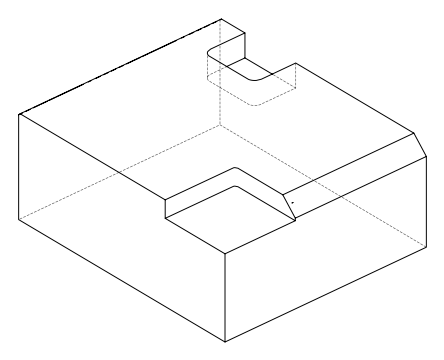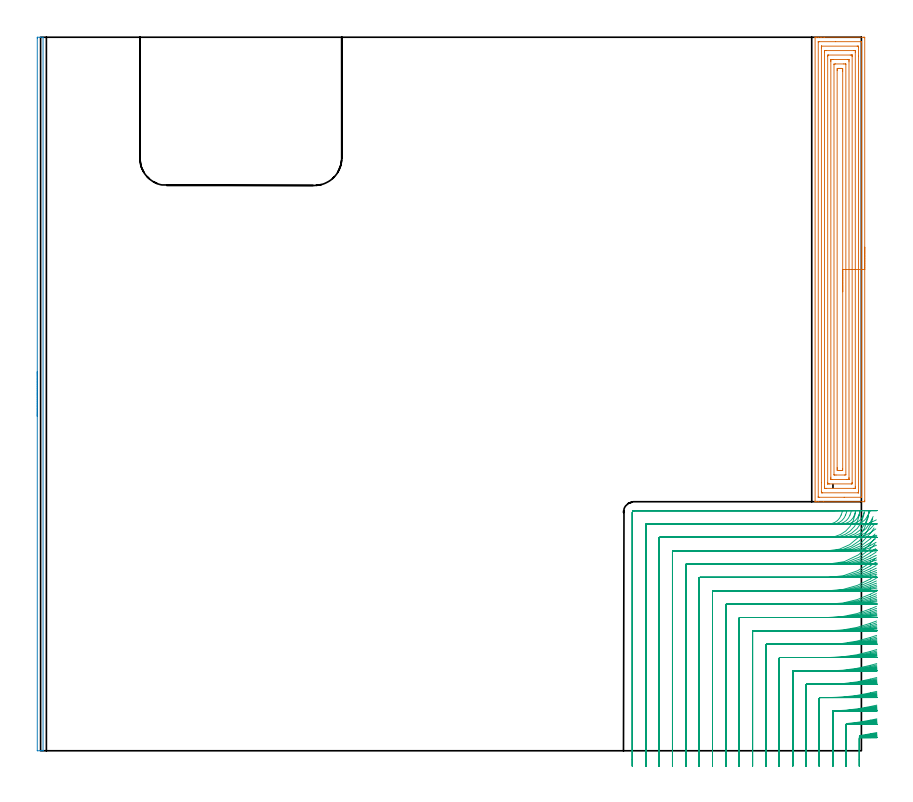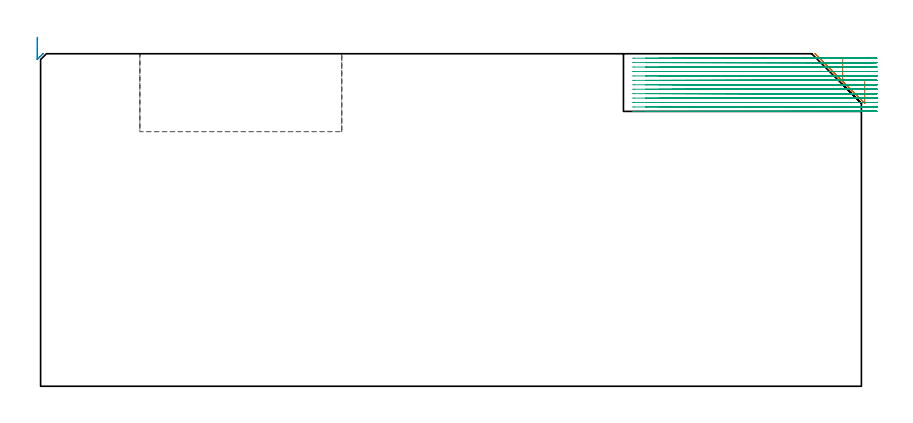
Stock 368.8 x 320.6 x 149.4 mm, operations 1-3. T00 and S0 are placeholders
(PLAN: 4 operations, 2 tool changes, 88.5 min)
(1 AREA_MILL | FG_CHAMFER_SURFACE | UGT0205_001 | 13.76 min | 53908 mm3)
(2 AREA_MILL_1 | FG_CHAMFER_SURFACE_1 | UGT0205_001 | 2.72 min | 1082 mm3)
(3 MILL_CORNER_NOTCH_RECTANGULAR | CORNER_NOTCH_RECTANGULAR | NXT0201_009 | Follow Part, ap 2, ae 75% | 63.18 min | 307678 mm3)
(4 MILL_SLOT | SLOT_PARTIAL_RECTANGULAR | UGT0201_094 | Follow Part, ap 5, ae 75% | 8.83 min | 209157 mm3)
(TOOL UGT0205_001 | Chamfer Mill 20 x 3 x 45 deg. | D20 FL50 Z2)
(TOOL NXT0201_009 | ENDMILL 8mm [2P460-0800-NA 1630] | D8 FL26 Z6)
(TOOL UGT0201_094 | End mill 20 mm | D20 FL38 Z4)
(OP 1 AREA_MILL)
G17 G21 G94 G90
T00 M6
G54
G17 G0 G90 X370.3 Y226.25 S1061 M3
G43 Z159.4 H0
Z137.1
G94 G1 Y226.212 Z136.228 F250.
Y226.098 Z135.364
Y225.909 Z134.512
Y225.647 Z133.68
Y225.313 Z132.874
Y224.91 Z132.1
Y224.442 Z131.364
Y223.91 Z130.672
Y223.321 Z130.029
Y222.678 Z129.44
Y221.986 Z128.909
Y221.25 Z128.44
Y220.476 Z128.037
Y219.67 Z127.703
Y218.838 Z127.441
Y217.986 Z127.252
Y217.122 Z127.138
Y216.25 Z127.1
Y112.529
X370.297 Y112.153 Z127.102
X370.292 Y111.91 Z127.106
X370.046 Y111.9 Z127.352
X351.798 Z145.597
X349.403 Z147.992
X348.681 Z148.719
X348.421 Z148.979
X348.03 Z149.361
X348.003 Y111.909 Z149.388
X348. Y112.082 Z149.4
Y320.418
X348.003 Y320.591 Z149.388
X348.03 Y320.6 Z149.361
X348.421 Z148.979
X348.681 Z148.719
X349.403 Z147.992
X350.65 Z146.747
X352.061 Z145.334
X369.783 Z127.614
X370.048 Y320.598 Z127.35
X370.292 Y320.59 Z127.106
X370.299 Y320.344 Z127.099
X370.3 Y216.25 Z127.1
X368.886 Z128.514
X368.885 Y114.097 Z128.515
X368.884 Y113.987 Z128.516
X368.882 Y113.932 Z128.518
X368.88 Y113.913 Z128.52
X368.838 Y113.91 Z128.562
X368.423 Y113.901 Z128.977
X361.07 Y113.9 Z136.33
X349.816 Y113.901 Z147.584
X349.552 Y113.905 Z147.848
X349.432 Y113.91 Z147.968
X349.421 Y113.916 Z147.979
X349.418 Y113.937 Z147.982
X349.415 Y113.989 Z147.985
X349.414 Y114.094 Z147.986
Y114.306
X349.415 Y318.403 Z147.985
X349.416 Y318.513 Z147.984
X349.418 Y318.568 Z147.982
X349.42 Y318.587 Z147.98
X349.462 Y318.59 Z147.938
X349.877 Y318.599 Z147.523
X357.23 Y318.6 Z140.17
X368.484 Y318.599 Z128.916
X368.748 Y318.595 Z128.652
X368.868 Y318.59 Z128.532
X368.879 Y318.584 Z128.521
X368.882 Y318.563 Z128.518
X368.884 Y318.511 Z128.516
X368.886 Y318.406 Z128.514
Y318.194
Y216.25
X367.472 Z129.928
X367.471 Y116.651 Z129.929
X367.469 Y116.106 Z129.931
X367.466 Y115.932 Z129.934
X367.465 Y115.917 Z129.935
X367.45 Y115.91 Z129.95
X367.397 Y115.905 Z130.003
X367.328 Y115.901 Z130.072
X351.379 Y115.9 Z146.021
X351.175 Y115.902 Z146.225
X350.971 Y115.906 Z146.429
X350.842 Y115.91 Z146.558
X350.835 Y115.99 Z146.565
X350.833 Y116.106 Z146.567
X350.829 Y116.454 Z146.571
X350.828 Y120.446 Z146.572
X350.829 Y315.85 Z146.571
X350.831 Y316.394 Z146.569
X350.834 Y316.568 Z146.566
X350.835 Y316.583 Z146.565
X350.85 Y316.59 Z146.55
X350.903 Y316.595 Z146.497
X350.972 Y316.599 Z146.428
X366.921 Y316.6 Z130.479
X367.125 Y316.598 Z130.275
X367.329 Y316.594 Z130.071
X367.458 Y316.59 Z129.942
X367.465 Y316.51 Z129.935
X367.467 Y316.394 Z129.933
X367.471 Y316.046 Z129.929
X367.472 Y312.06 Z129.928
Y216.25
X366.057 Z131.343
Y118.788
X366.056 Y118.078 Z131.344
X366.054 Y117.976 Z131.346
X366.051 Y117.921 Z131.349
X366.012 Y117.91 Z131.388
X365.793 Y117.905 Z131.607
X365.353 Y117.9 Z132.047
X352.947 Z144.453
X352.506 Y117.904 Z144.894
X352.289 Y117.91 Z145.111
X352.249 Y117.918 Z145.151
X352.246 Y117.955 Z145.154
X352.244 Y118.017 Z145.156
X352.243 Y118.605 Z145.157
Y313.712
X352.244 Y314.422 Z145.156
X352.246 Y314.524 Z145.154
X352.249 Y314.579 Z145.151
X352.288 Y314.59 Z145.112
X352.507 Y314.595 Z144.893
X352.947 Y314.6 Z144.453
X365.353 Z132.047
X365.794 Y314.596 Z131.606
X366.011 Y314.59 Z131.389
X366.051 Y314.582 Z131.349
X366.054 Y314.545 Z131.346
X366.056 Y314.483 Z131.344
X366.057 Y313.895 Z131.343
Y216.25
X364.643 Z132.757
X364.642 Y120.576 Z132.758
X364.641 Y120.4 Z132.759
X364.637 Y120.221 Z132.763
X364.627 Y119.91 Z132.773
X364.467 Y119.905 Z132.933
X364.25 Y119.901 Z133.15
X354.504 Y119.9 Z142.896
X353.833 Y119.901 Z143.567
X353.738 Y119.903 Z143.662
X353.68 Y119.907 Z143.72
X353.668 Y119.909 Z143.732
X353.664 Y119.942 Z143.736
X353.661 Y120.042 Z143.739
X353.658 Y120.398 Z143.742
X353.657 Y120.576 Z143.743
X353.658 Y311.924 Z143.742
X353.659 Y312.1 Z143.741
X353.663 Y312.279 Z143.737
X353.673 Y312.59 Z143.727
X353.833 Y312.595 Z143.567
X354.05 Y312.599 Z143.35
X363.796 Y312.6 Z133.604
X364.467 Y312.599 Z132.933
X364.562 Y312.597 Z132.838
X364.62 Y312.593 Z132.78
X364.632 Y312.591 Z132.768
X364.636 Y312.558 Z132.764
X364.639 Y312.458 Z132.761
X364.642 Y312.102 Z132.758
X364.643 Y311.924 Z132.757
Y216.25
X363.229 Z134.171
Y122.72
X363.227 Y122.365 Z134.173
X363.225 Y122.095 Z134.175
X363.222 Y121.962 Z134.178
X363.215 Y121.91 Z134.185
X363.15 Y121.905 Z134.25
X362.694 Y121.901 Z134.706
X362.269 Y121.9 Z135.131
X355.606 Y121.901 Z141.794
X355.176 Y121.904 Z142.224
X355.086 Y121.91 Z142.314
X355.078 Y122.003 Z142.322
X355.075 Y122.365 Z142.325
X355.072 Y122.904 Z142.328
X355.071 Y309.78 Z142.329
X355.073 Y310.135 Z142.327
X355.075 Y310.405 Z142.325
X355.078 Y310.538 Z142.322
X355.085 Y310.59 Z142.315
X355.15 Y310.595 Z142.25
X355.606 Y310.599 Z141.794
X356.031 Y310.6 Z141.369
X362.694 Y310.599 Z134.706
X363.124 Y310.596 Z134.276
X363.214 Y310.59 Z134.186
X363.222 Y310.497 Z134.178
X363.225 Y310.135 Z134.175
X363.228 Y309.597 Z134.172
X363.229 Y216.25 Z134.171
X361.815 Z135.585
X361.814 Y124.147 Z135.586
X361.808 Y123.91 Z135.592
X361.172 Y123.901 Z136.228
X357.378 Y123.9 Z140.022
X356.739 Y123.903 Z140.661
X356.492 Y123.91 Z140.908
X356.485 Y124.159 Z140.915
Y308.353
X356.492 Y308.59 Z140.908
X357.128 Y308.599 Z140.272
X360.922 Y308.6 Z136.478
X361.561 Y308.597 Z135.839
X361.808 Y308.59 Z135.592
X361.815 Y308.341 Z135.585
Y216.25
X360.4 Z137.
Y126.835
X360.399 Y126.47 Z137.001
X360.393 Y125.941 Z137.007
X360.075 Y125.902 Z137.325
X360.036 Y125.901 Z137.364
X359.191 Y125.9 Z138.209
X358.304 Y125.901 Z139.096
X358.264 Y125.904 Z139.136
X357.907 Y125.941 Z139.493
X357.902 Y126.306 Z139.498
X357.9 Y126.835 Z139.5
Y127.203
Y305.665
X357.901 Y306.03 Z139.499
X357.907 Y306.559 Z139.493
X358.225 Y306.598 Z139.175
X358.264 Y306.599 Z139.136
X359.109 Y306.6 Z138.291
X359.996 Y306.599 Z137.404
X360.036 Y306.596 Z137.364
X360.393 Y306.559 Z137.007
X360.398 Y306.194 Z137.002
X360.4 Y305.665 Z137.
Y305.297
Y216.25
Y215.378 Z137.038
Y214.514 Z137.151
Y213.662 Z137.34
Y212.83 Z137.603
Y212.024 Z137.936
Y211.25 Z138.339
Y210.514 Z138.808
Y209.822 Z139.339
Y209.179 Z139.928
Y208.59 Z140.572
Y208.058 Z141.264
Y207.59 Z142.
Y207.187 Z142.773
Y206.853 Z143.579
Y206.591 Z144.411
Y206.402 Z145.263
Y206.288 Z146.128
Y206.25 Z147.
G0 Z159.4
M5
M2
(OP 2 AREA_MILL_1)
G17 G21 G94 G90
T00 M6
G54
G17 G0 G90 X-1.5 Y150.3 S1061 M3
G43 Z159.4 H0
Z156.8
G94 G1 Y150.338 Z155.928 F250.
Y150.452 Z155.064
Y150.641 Z154.212
Y150.903 Z153.38
Y151.237 Z152.574
Y151.64 Z151.8
Y152.108 Z151.064
Y152.64 Z150.372
Y153.229 Z149.729
Y153.872 Z149.14
Y154.564 Z148.608
Y155.3 Z148.14
Y156.074 Z147.737
Y156.88 Z147.403
Y157.712 Z147.141
Y158.563 Z146.952
Y159.428 Z146.838
Y160.3 Z146.8
Y320.212
X-1.497 Y320.445 Z146.803
X-1.491 Y320.597 Z146.806
X-1.385 Y320.6 Z146.912
X-0.2 Z148.095
X0.807 Z149.106
X1.101 Y320.59 Z149.399
X1.1 Y0.155 Z149.4
X1.094 Y0.01 Z149.393
X0.807 Y0. Z149.106
X0.413 Z148.712
X-0.2 Z148.095
X-1.385 Z146.911
X-1.491 Y0.003 Z146.805
X-1.5 Y0.155 Z146.8
Y160.3
Y161.172 Z146.838
Y162.036 Z146.952
Y162.888 Z147.141
Y163.72 Z147.403
Y164.526 Z147.737
Y165.3 Z148.14
Y166.036 Z148.608
Y166.728 Z149.14
Y167.371 Z149.729
Y167.96 Z150.372
Y168.491 Z151.064
Y168.96 Z151.8
Y169.363 Z152.574
Y169.697 Z153.38
Y169.959 Z154.212
Y170.148 Z155.064
Y170.262 Z155.928
Y170.3 Z156.8
G0 Z159.4
M5
M2
(OP 3 MILL_CORNER_NOTCH_RECTANGULAR)
G17 G21 G94 G90
T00 M6
G54
G17 G0 G90 X375.749 Y8.195 S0 M3
G43 Z159.4 H1
Z147.408
G94 G1 X372.8 Y7.643 F250.
G2 X368.238 Y6.895 R102. F500.
G3 X367.9 Y6.506 R0.4
G1 Y-4.
Y-7. F250.
G0 Z159.4
X375.742 Y14.34
Z147.408
G1 X372.8 Y13.753
G2 X362.26 Y12.254 R96. F500.
G3 X361.9 Y11.862 R0.4
G1 Y-4.
Y-7. F250.
G0 Z159.4
X375.734 Y20.506
Z147.408
G1 X372.8 Y19.88
G2 X356.284 Y17.928 R90. F500.
G3 X355.9 Y17.534 R0.4
G1 Y-4.
Y-7. F250.
G0 Z159.4
X375.724 Y26.695
Z147.408
G1 X372.8 Y26.025
G2 X354.027 Y23.9 R84. F500.
G1 X350.294
G3 X349.9 Y23.506 R0.4
G1 Y-4.
Y-7. F250.
G0 Z159.4
X375.712 Y32.915
Z147.408
G1 X372.8 Y32.193
G2 X354.027 Y29.9 R78. F500.
G1 X344.295
G3 X343.9 Y29.505 R0.4
G1 Y-4.
Y-7. F250.
G0 Z159.4
X375.696 Y39.173
Z147.408
G1 X372.8 Y38.391
G2 X354.027 Y35.9 R72. F500.
G1 X338.295
G3 X337.9 Y35.505 R0.4
G1 Y-4.
Y-7. F250.
G0 Z159.4
X375.676 Y45.48
Z147.408
G1 X372.8 Y44.626
G2 X354.027 Y41.9 R66. F500.
G1 X332.295
G3 X331.9 Y41.505 R0.4
G1 Y-4.
Y-7. F250.
G0 Z159.4
X375.649 Y51.851
Z147.408
G1 X372.8 Y50.913
G2 X354.027 Y47.9 R60. F500.
G1 X326.295
G3 X325.9 Y47.505 R0.4
G1 Y-4.
Y-7. F250.
G0 Z159.4
X375.613 Y58.311
Z147.408
G1 X372.8 Y57.268
G2 X354.027 Y53.9 R54. F500.
G1 X320.296
G3 X319.9 Y53.504 R0.4
G1 Y-4.
Y-7. F250.
G0 Z159.4
X375.561 Y64.897
Z147.408
G1 X372.8 Y63.723
G2 X354.027 Y59.9 R48. F500.
G1 X314.296
G3 X313.9 Y59.504 R0.4
G1 Y-4.
Y-7. F250.
G0 Z159.4
X375.484 Y71.67
Z147.408
G1 X372.8 Y70.329
G2 X354.027 Y65.9 R42. F500.
G1 X308.296
G3 X307.9 Y65.504 R0.4
G1 Y-4.
Y-7. F250.
G0 Z159.4
X375.36 Y78.747
Z147.408
G1 X372.8 Y77.182
G2 X354.027 Y71.9 R36. F500.
G1 X302.296
G3 X301.9 Y71.504 R0.4
G1 Y-4.
Y-7. F250.
G0 Z159.4
X375.14 Y86.377
Z147.408
G1 X372.8 Y84.5
G2 X354.027 Y77.9 R30. F500.
G1 X296.296
G3 X295.9 Y77.504 R0.4
G1 Y-4.
Y-7. F250.
G0 Z159.4
X374.669 Y95.295
Z147.408
G1 X372.8 Y92.948
G2 X354.027 Y83.9 R24. F500.
G1 X290.297
G3 X289.9 Y83.503 R0.4
G1 Y-4.
Y-7. F250.
G0 Z159.4
X372.272 Y107.577
Z147.408
G1 X371.727 Y104.627
G2 X354.027 Y89.9 R18. F500.
G1 X284.297
G3 X283.9 Y89.503 R0.4
G1 Y-4.
Y-7. F250.
G0 Z159.4
X366.109 Y107.379
Z147.408
G1 X365.859 Y105.9
G2 X354.027 Y95.9 R12. F500.
G1 X278.297
G3 X277.9 Y95.503 R0.4
G1 Y-4.
Y-7. F250.
G0 Z159.4
X360.184 Y107.315
Z147.408
G1 X359.684 Y105.901
G2 X354.027 Y101.9 R6. F500.
G1 X272.297
G3 X271.9 Y101.503 R0.4
G1 Y-4.
Y-7. F250.
G0 Z159.4
X357.027 Y107.9
Z147.408
G1 X354.027
X266.7 F500.
G3 X265.9 Y107.1 R0.8
G1 Y-4.
Y-7. F250.
G0 Z159.4
X375.759 Y7.783
Z145.415
G1 X372.8 Y7.29
G2 X368.246 Y6.635 R102. F500.
G3 X367.9 Y6.245 R0.4
G1 Y-4.
Y-7. F250.
G0 Z159.4
X375.754 Y13.902
Z145.415
G1 X372.8 Y13.378
G2 X362.268 Y12.103 R96. F500.
G3 X361.9 Y11.711 R0.4
G1 Y-4.
Y-7. F250.
G0 Z159.4
X375.747 Y20.037
Z145.415
G1 X372.8 Y19.478
G2 X356.293 Y17.9 R90. F500.
G3 X355.9 Y17.506 R0.4
G1 Y-4.
Y-7. F250.
G0 Z159.4
X375.74 Y26.192
Z145.415
G1 X372.8 Y25.593
G2 X356.021 Y23.9 R84. F500.
G1 X350.294
G3 X349.9 Y23.506 R0.4
G1 Y-4.
Y-7. F250.
G0 Z159.4
X375.73 Y32.372
Z145.415
G1 X372.8 Y31.726
G2 X356.021 Y29.9 R78. F500.
G1 X344.295
G3 X343.9 Y29.505 R0.4
G1 Y-4.
Y-7. F250.
G0 Z159.4
X375.717 Y38.582
Z145.415
G1 X372.8 Y37.882
G2 X356.021 Y35.9 R72. F500.
G1 X338.295
G3 X337.9 Y35.505 R0.4
G1 Y-4.
Y-7. F250.
G0 Z159.4
X375.701 Y44.831
Z145.415
G1 X372.8 Y44.069
G2 X356.021 Y41.9 R66. F500.
G1 X332.295
G3 X331.9 Y41.505 R0.4
G1 Y-4.
Y-7. F250.
G0 Z159.4
X375.68 Y51.133
Z145.415
G1 X372.8 Y50.294
G2 X356.021 Y47.9 R60. F500.
G1 X326.295
G3 X325.9 Y47.505 R0.4
G1 Y-4.
Y-7. F250.
G0 Z159.4
X375.652 Y57.505
Z145.415
G1 X372.8 Y56.573
G2 X356.021 Y53.9 R54. F500.
G1 X320.296
G3 X319.9 Y53.504 R0.4
G1 Y-4.
Y-7. F250.
G0 Z159.4
X375.611 Y63.977
Z145.415
G1 X372.8 Y62.928
G2 X356.021 Y59.9 R48. F500.
G1 X314.296
G3 X313.9 Y59.504 R0.4
G1 Y-4.
Y-7. F250.
G0 Z159.4
X375.55 Y70.596
Z145.415
G1 X372.8 Y69.397
G2 X356.021 Y65.9 R42. F500.
G1 X308.296
G3 X307.9 Y65.504 R0.4
G1 Y-4.
Y-7. F250.
G0 Z159.4
X375.454 Y77.448
Z145.415
G1 X372.8 Y76.049
G2 X356.021 Y71.9 R36. F500.
G1 X302.296
G3 X301.9 Y71.504 R0.4
G1 Y-4.
Y-7. F250.
G0 Z159.4
X375.287 Y84.709
Z145.415
G1 X372.8 Y83.031
G2 X356.021 Y77.9 R30. F500.
G1 X296.296
G3 X295.9 Y77.504 R0.4
G1 Y-4.
Y-7. F250.
G0 Z159.4
X374.945 Y92.838
Z145.415
G1 X372.8 Y90.74
G2 X356.021 Y83.9 R24. F500.
G1 X290.297
G3 X289.9 Y83.503 R0.4
G1 Y-4.
Y-7. F250.
G0 Z159.4
X373.886 Y104.181
Z145.415
G1 X372.8 Y101.384
G2 X356.021 Y89.9 R18. F500.
G1 X284.297
G3 X283.9 Y89.503 R0.4
G1 Y-4.
Y-7. F250.
G0 Z159.4
X368.103 Y107.379
Z145.415
G1 X367.853 Y105.9
G2 X356.021 Y95.9 R12. F500.
G1 X278.297
G3 X277.9 Y95.503 R0.4
G1 Y-4.
Y-7. F250.
G0 Z159.4
X362.178 Y107.315
Z145.415
G1 X361.678 Y105.901
G2 X356.021 Y101.9 R6. F500.
G1 X272.297
G3 X271.9 Y101.503 R0.4
G1 Y-4.
Y-7. F250.
G0 Z159.4
X359.021 Y107.9
Z145.415
G1 X356.021
X266.7 F500.
G3 X265.9 Y107.1 R0.8
G1 Y-4.
Y-7. F250.
G0 Z159.4
X375.768 Y7.412
Z143.423
G1 X372.8 Y6.977
G2 X368.254 Y6.415 R102. F500.
G3 X367.9 Y6.024 R0.4
G1 Y-4.
Y-7. F250.
G0 Z159.4
X375.764 Y13.507
Z143.423
G1 X372.8 Y13.045
G2 X362.276 Y11.995 R96. F500.
G3 X361.9 Y11.601 R0.4
G1 Y-4.
Y-7. F250.
G0 Z159.4
X375.759 Y19.615
Z143.423
G1 X372.8 Y19.123
G2 X358.016 Y17.9 R90. F500.
G1 X356.294
G3 X355.9 Y17.506 R0.4
G1 Y-4.
Y-7. F250.
G0 Z159.4
X375.753 Y25.739
Z143.423
G1 X372.8 Y25.211
G2 X358.016 Y23.9 R84. F500.
G1 X350.294
G3 X349.9 Y23.506 R0.4
G1 Y-4.
Y-7. F250.
G0 Z159.4
X375.746 Y31.882
Z143.423
G1 X372.8 Y31.314
G2 X358.016 Y29.9 R78. F500.
G1 X344.295
G3 X343.9 Y29.505 R0.4
G1 Y-4.
Y-7. F250.
G0 Z159.4
X375.736 Y38.05
Z143.423
G1 X372.8 Y37.434
G2 X358.016 Y35.9 R72. F500.
G1 X338.295
G3 X337.9 Y35.505 R0.4
G1 Y-4.
Y-7. F250.
G0 Z159.4
X375.724 Y44.249
Z143.423
G1 X372.8 Y43.577
G2 X358.016 Y41.9 R66. F500.
G1 X332.295
G3 X331.9 Y41.505 R0.4
G1 Y-4.
Y-7. F250.
G0 Z159.4
X375.708 Y50.489
Z143.423
G1 X372.8 Y49.75
G2 X358.016 Y47.9 R60. F500.
G1 X326.295
G3 X325.9 Y47.505 R0.4
G1 Y-4.
Y-7. F250.
G0 Z159.4
X375.685 Y56.784
Z143.423
G1 X372.8 Y55.963
G2 X358.016 Y53.9 R54. F500.
G1 X320.296
G3 X319.9 Y53.504 R0.4
G1 Y-4.
Y-7. F250.
G0 Z159.4
X375.654 Y63.157
Z143.423
G1 X372.8 Y62.233
G2 X358.016 Y59.9 R48. F500.
G1 X314.296
G3 X313.9 Y59.504 R0.4
G1 Y-4.
Y-7. F250.
G0 Z159.4
X375.608 Y69.644
Z143.423
G1 X372.8 Y68.588
G2 X358.016 Y65.9 R42. F500.
G1 X308.296
G3 X307.9 Y65.504 R0.4
G1 Y-4.
Y-7. F250.
G0 Z159.4
X375.535 Y76.308
Z143.423
G1 X372.8 Y75.076
G2 X358.016 Y71.9 R36. F500.
G1 X302.296
G3 X301.9 Y71.504 R0.4
G1 Y-4.
Y-7. F250.
G0 Z159.4
X375.41 Y83.274
Z143.423
G1 X372.8 Y81.796
G2 X358.016 Y77.9 R30. F500.
G1 X296.296
G3 X295.9 Y77.504 R0.4
G1 Y-4.
Y-7. F250.
G0 Z159.4
X375.163 Y90.842
Z143.423
G1 X372.8 Y88.994
G2 X358.016 Y83.9 R24. F500.
G1 X290.297
G3 X289.9 Y83.503 R0.4
G1 Y-4.
Y-7. F250.
G0 Z159.4
X374.511 Y100.096
Z143.423
G1 X372.8 Y97.632
G2 X358.016 Y89.9 R18. F500.
G1 X284.297
G3 X283.9 Y89.503 R0.4
G1 Y-4.
Y-7. F250.
G0 Z159.4
X370.092 Y107.243
Z143.423
G1 X369.825 Y105.766
G2 X358.016 Y95.9 R12. F500.
G1 X278.297
G3 X277.9 Y95.503 R0.4
G1 Y-4.
Y-7. F250.
G0 Z159.4
X364.173 Y107.314
Z143.423
G1 X363.673 Y105.9
G2 X358.016 Y101.9 R6. F500.
G1 X272.297
G3 X271.9 Y101.503 R0.4
G1 Y-4.
Y-7. F250.
G0 Z159.4
X361.016 Y107.9
Z143.423
G1 X358.016
X266.7 F500.
G3 X265.9 Y107.1 R0.8
G1 Y-4.
Y-7. F250.
G0 Z159.4
X375.776 Y7.081
Z141.431
G1 X372.8 Y6.705
G2 X368.261 Y6.234 R102. F500.
G3 X367.9 Y5.843 R0.4
G1 Y-4.
Y-7. F250.
G0 Z159.4
X375.773 Y13.156
Z141.431
G1 X372.8 Y12.756
G2 X362.284 Y11.927 R96. F500.
G3 X361.9 Y11.533 R0.4
G1 Y-4.
Y-7. F250.
G0 Z159.4
X375.77 Y19.24
Z141.431
G1 X372.8 Y18.814
G2 X360.009 Y17.9 R90. F500.
G1 X356.294
G3 X355.9 Y17.506 R0.4
G1 Y-4.
Y-7. F250.
G0 Z159.4
X375.765 Y25.336
Z141.431
G1 X372.8 Y24.88
G2 X360.009 Y23.9 R84. F500.
G1 X350.294
G3 X349.9 Y23.506 R0.4
G1 Y-4.
Y-7. F250.
G0 Z159.4
X375.759 Y31.448
Z141.431
G1 X372.8 Y30.956
G2 X360.009 Y29.9 R78. F500.
G1 X344.295
G3 X343.9 Y29.505 R0.4
G1 Y-4.
Y-7. F250.
G0 Z159.4
X375.752 Y37.578
Z141.431
G1 X372.8 Y37.045
G2 X360.009 Y35.9 R72. F500.
G1 X338.295
G3 X337.9 Y35.505 R0.4
G1 Y-4.
Y-7. F250.
G0 Z159.4
X375.743 Y43.733
Z141.431
G1 X372.8 Y43.151
G2 X360.009 Y41.9 R66. F500.
G1 X332.295
G3 X331.9 Y41.505 R0.4
G1 Y-4.
Y-7. F250.
G0 Z159.4
X375.731 Y49.919
Z141.431
G1 X372.8 Y49.279
G2 X360.009 Y47.9 R60. F500.
G1 X326.295
G3 X325.9 Y47.505 R0.4
G1 Y-4.
Y-7. F250.
G0 Z159.4
X375.715 Y56.147
Z141.431
G1 X372.8 Y55.437
G2 X360.009 Y53.9 R54. F500.
G1 X320.296
G3 X319.9 Y53.504 R0.4
G1 Y-4.
Y-7. F250.
G0 Z159.4
X375.692 Y62.435
Z141.431
G1 X372.8 Y61.636
G2 X360.009 Y59.9 R48. F500.
G1 X314.296
G3 X313.9 Y59.504 R0.4
G1 Y-4.
Y-7. F250.
G0 Z159.4
X375.658 Y68.809
Z141.431
G1 X372.8 Y67.895
G2 X360.009 Y65.9 R42. F500.
G1 X308.296
G3 X307.9 Y65.504 R0.4
G1 Y-4.
Y-7. F250.
G0 Z159.4
X375.604 Y75.315
Z141.431
G1 X372.8 Y74.249
G2 X360.009 Y71.9 R36. F500.
G1 X302.296
G3 X301.9 Y71.504 R0.4
G1 Y-4.
Y-7. F250.
G0 Z159.4
X375.514 Y82.043
Z141.431
G1 X372.8 Y80.764
G2 X360.009 Y77.9 R30. F500.
G1 X296.296
G3 X295.9 Y77.504 R0.4
G1 Y-4.
Y-7. F250.
G0 Z159.4
X375.338 Y89.192
Z141.431
G1 X372.8 Y87.593
G2 X360.009 Y83.9 R24. F500.
G1 X290.297
G3 X289.9 Y83.503 R0.4
G1 Y-4.
Y-7. F250.
G0 Z159.4
X374.911 Y97.368
Z141.431
G1 X372.8 Y95.236
G2 X360.009 Y89.9 R18. F500.
G1 X284.297
G3 X283.9 Y89.503 R0.4
G1 Y-4.
Y-7. F250.
G0 Z159.4
X372.376 Y107.66
Z141.431
G1 X371.592 Y104.764
G2 X360.009 Y95.9 R12. F500.
G1 X278.297
G3 X277.9 Y95.503 R0.4
G1 Y-4.
Y-7. F250.
G0 Z159.4
X366.166 Y107.315
Z141.431
G1 X365.666 Y105.9
G2 X360.009 Y101.9 R6. F500.
G1 X272.297
G3 X271.9 Y101.503 R0.4
G1 Y-4.
Y-7. F250.
G0 Z159.4
X363.009 Y107.9
Z141.431
G1 X360.009
X266.7 F500.
G3 X265.9 Y107.1 R0.8
G1 Y-4.
Y-7. F250.
G0 Z159.4
X375.783 Y6.791
Z139.438
G1 X372.8 Y6.473
G2 X368.269 Y6.093 R102. F500.
G3 X367.9 Y5.7 R0.4
G1 Y-4.
Y-7. F250.
G0 Z159.4
X375.781 Y12.847
Z139.438
G1 X372.8 Y12.509
G2 X362.293 Y11.9 R96. F500.
G3 X361.9 Y11.507 R0.4
G1 Y-4.
Y-7. F250.
G0 Z159.4
X375.778 Y18.91
Z139.438
G1 X372.8 Y18.55
G2 X362.001 Y17.9 R90. F500.
G1 X356.294
G3 X355.9 Y17.506 R0.4
G1 Y-4.
Y-7. F250.
G0 Z159.4
X375.775 Y24.983
Z139.438
G1 X372.8 Y24.597
G2 X362.001 Y23.9 R84. F500.
G1 X350.294
G3 X349.9 Y23.506 R0.4
G1 Y-4.
Y-7. F250.
G0 Z159.4
X375.771 Y31.067
Z139.438
G1 X372.8 Y30.651
G2 X362.001 Y29.9 R78. F500.
G1 X344.295
G3 X343.9 Y29.505 R0.4
G1 Y-4.
Y-7. F250.
G0 Z159.4
X375.766 Y37.165
Z139.438
G1 X372.8 Y36.715
G2 X362.001 Y35.9 R72. F500.
G1 X338.295
G3 X337.9 Y35.505 R0.4
G1 Y-4.
Y-7. F250.
G0 Z159.4
X375.76 Y43.28
Z139.438
G1 X372.8 Y42.79
G2 X362.001 Y41.9 R66. F500.
G1 X332.295
G3 X331.9 Y41.505 R0.4
G1 Y-4.
Y-7. F250.
G0 Z159.4
X375.751 Y49.42
Z139.438
G1 X372.8 Y48.88
G2 X362.001 Y47.9 R60. F500.
G1 X326.295
G3 X325.9 Y47.505 R0.4
G1 Y-4.
Y-7. F250.
G0 Z159.4
X375.739 Y55.591
Z139.438
G1 X372.8 Y54.991
G2 X362.001 Y53.9 R54. F500.
G1 X320.296
G3 X319.9 Y53.504 R0.4
G1 Y-4.
Y-7. F250.
G0 Z159.4
X375.723 Y61.806
Z139.438
G1 X372.8 Y61.131
G2 X362.001 Y59.9 R48. F500.
G1 X314.296
G3 X313.9 Y59.504 R0.4
G1 Y-4.
Y-7. F250.
G0 Z159.4
X375.699 Y68.084
Z139.438
G1 X372.8 Y67.312
G2 X362.001 Y65.9 R42. F500.
G1 X308.296
G3 X307.9 Y65.504 R0.4
G1 Y-4.
Y-7. F250.
G0 Z159.4
X375.662 Y74.458
Z139.438
G1 X372.8 Y73.558
G2 X362.001 Y71.9 R36. F500.
G1 X302.296
G3 X301.9 Y71.504 R0.4
G1 Y-4.
Y-7. F250.
G0 Z159.4
X375.599 Y80.991
Z139.438
G1 X372.8 Y79.911
G2 X362.001 Y77.9 R30. F500.
G1 X296.296
G3 X295.9 Y77.504 R0.4
G1 Y-4.
Y-7. F250.
G0 Z159.4
X375.479 Y87.817
Z139.438
G1 X372.8 Y86.467
G2 X362.001 Y83.9 R24. F500.
G1 X290.297
G3 X289.9 Y83.503 R0.4
G1 Y-4.
Y-7. F250.
G0 Z159.4
X375.2 Y95.3
Z139.438
G1 X372.8 Y93.5
G2 X362.001 Y89.9 R18. F500.
G1 X284.297
G3 X283.9 Y89.503 R0.4
G1 Y-4.
Y-7. F250.
G0 Z159.4
X374.081 Y105.244
Z139.438
G1 X372.746 Y102.557
G2 X362.001 Y95.9 R12. F500.
G1 X278.297
G3 X277.9 Y95.503 R0.4
G1 Y-4.
Y-7. F250.
G0 Z159.4
X368.157 Y107.314
Z139.438
G1 X367.657 Y105.9
G2 X362.001 Y101.9 R6. F500.
G1 X272.297
G3 X271.9 Y101.503 R0.4
G1 Y-4.
Y-7. F250.
G0 Z159.4
X365.001 Y107.9
Z139.438
G1 X362.001
X266.7 F500.
G3 X265.9 Y107.1 R0.8
G1 Y-4.
Y-7. F250.
G0 Z159.4
X375.789 Y6.541
Z137.446
G1 X372.8 Y6.281
G2 X368.277 Y5.99 R102. F500.
G3 X367.9 Y5.597 R0.4
G1 Y-4.
Y-7. F250.
G0 Z159.4
X375.787 Y12.581
Z137.446
G1 X372.8 Y12.305
G2 X363.987 Y11.9 R96. F500.
G1 X362.294
G3 X361.9 Y11.506 R0.4
G1 Y-4.
Y-7. F250.
G0 Z159.4
X375.786 Y18.626
Z137.446
G1 X372.8 Y18.333
G2 X363.987 Y17.9 R90. F500.
G1 X356.294
G3 X355.9 Y17.506 R0.4
G1 Y-4.
Y-7. F250.
G0 Z159.4
X375.783 Y24.678
Z137.446
G1 X372.8 Y24.364
G2 X363.987 Y23.9 R84. F500.
G1 X350.294
G3 X349.9 Y23.506 R0.4
G1 Y-4.
Y-7. F250.
G0 Z159.4
X375.781 Y30.738
Z137.446
G1 X372.8 Y30.4
G2 X363.987 Y29.9 R78. F500.
G1 X344.295
G3 X343.9 Y29.505 R0.4
G1 Y-4.
Y-7. F250.
G0 Z159.4
X375.777 Y36.809
Z137.446
G1 X372.8 Y36.441
G2 X363.987 Y35.9 R72. F500.
G1 X338.295
G3 X337.9 Y35.505 R0.4
G1 Y-4.
Y-7. F250.
G0 Z159.4
X375.773 Y42.892
Z137.446
G1 X372.8 Y42.491
G2 X363.987 Y41.9 R66. F500.
G1 X332.295
G3 X331.9 Y41.505 R0.4
G1 Y-4.
Y-7. F250.
G0 Z159.4
X375.767 Y48.991
Z137.446
G1 X372.8 Y48.551
G2 X363.987 Y47.9 R60. F500.
G1 X326.295
G3 X325.9 Y47.505 R0.4
G1 Y-4.
Y-7. F250.
G0 Z159.4
X375.76 Y55.114
Z137.446
G1 X372.8 Y54.624
G2 X363.987 Y53.9 R54. F500.
G1 X320.296
G3 X319.9 Y53.504 R0.4
G1 Y-4.
Y-7. F250.
G0 Z159.4
X375.749 Y61.267
Z137.446
G1 X372.8 Y60.716
G2 X363.987 Y59.9 R48. F500.
G1 X314.296
G3 X313.9 Y59.504 R0.4
G1 Y-4.
Y-7. F250.
G0 Z159.4
X375.733 Y67.465
Z137.446
G1 X372.8 Y66.835
G2 X363.987 Y65.9 R42. F500.
G1 X308.296
G3 X307.9 Y65.504 R0.4
G1 Y-4.
Y-7. F250.
G0 Z159.4
X375.709 Y73.73
Z137.446
G1 X372.8 Y72.995
G2 X363.987 Y71.9 R36. F500.
G1 X302.296
G3 X301.9 Y71.504 R0.4
G1 Y-4.
Y-7. F250.
G0 Z159.4
X375.668 Y80.105
Z137.446
G1 X372.8 Y79.224
G2 X363.987 Y77.9 R30. F500.
G1 X296.296
G3 X295.9 Y77.504 R0.4
G1 Y-4.
Y-7. F250.
G0 Z159.4
X375.59 Y86.678
Z137.446
G1 X372.8 Y85.577
G2 X363.987 Y83.9 R24. F500.
G1 X290.297
G3 X289.9 Y83.503 R0.4
G1 Y-4.
Y-7. F250.
G0 Z159.4
X375.416 Y93.674
Z137.446
G1 X372.8 Y92.205
G2 X363.987 Y89.9 R18. F500.
G1 X284.297
G3 X283.9 Y89.503 R0.4
G1 Y-4.
Y-7. F250.
G0 Z159.4
X374.836 Y101.959
Z137.446
G1 X372.8 Y99.756
G2 X363.987 Y95.9 R12. F500.
G1 X278.297
G3 X277.9 Y95.503 R0.4
G1 Y-4.
Y-7. F250.
G0 Z159.4
X370.134 Y107.223
Z137.446
G1 X369.613 Y105.816
G2 X363.987 Y101.9 R6. F500.
G1 X272.297
G3 X271.9 Y101.503 R0.4
G1 Y-4.
Y-7. F250.
G0 Z159.4
X366.987 Y107.9
Z137.446
G1 X363.987
X266.7 F500.
G3 X265.9 Y107.1 R0.8
G1 Y-4.
Y-7. F250.
G0 Z159.4
X375.793 Y6.323
Z135.454
G1 X372.8 Y6.124
G2 X368.285 Y5.925 R102. F500.
G3 X367.9 Y5.531 R0.4
G1 Y-4.
Y-7. F250.
G0 Z159.4
X375.793 Y12.349
Z135.454
G1 X372.8 Y12.138
G2 X366.042 Y11.9 R96. F500.
G1 X362.294
G3 X361.9 Y11.506 R0.4
G1 Y-4.
Y-7. F250.
G0 Z159.4
X375.792 Y18.379
Z135.454
G1 X372.8 Y18.154
G2 X366.042 Y17.9 R90. F500.
G1 X356.294
G3 X355.9 Y17.506 R0.4
G1 Y-4.
Y-7. F250.
G0 Z159.4
X375.79 Y24.414
Z135.454
G1 X372.8 Y24.172
G2 X366.042 Y23.9 R84. F500.
G1 X350.294
G3 X349.9 Y23.506 R0.4
G1 Y-4.
Y-7. F250.
G0 Z159.4
X375.789 Y30.453
Z135.454
G1 X372.8 Y30.193
G2 X366.042 Y29.9 R78. F500.
G1 X344.295
G3 X343.9 Y29.505 R0.4
G1 Y-4.
Y-7. F250.
G0 Z159.4
X375.787 Y36.499
Z135.454
G1 X372.8 Y36.218
G2 X366.042 Y35.9 R72. F500.
G1 X338.295
G3 X337.9 Y35.505 R0.4
G1 Y-4.
Y-7. F250.
G0 Z159.4
X375.784 Y42.554
Z135.454
G1 X372.8 Y42.247
G2 X366.042 Y41.9 R66. F500.
G1 X332.295
G3 X331.9 Y41.505 R0.4
G1 Y-4.
Y-7. F250.
G0 Z159.4
X375.781 Y48.62
Z135.454
G1 X372.8 Y48.282
G2 X366.042 Y47.9 R60. F500.
G1 X326.295
G3 X325.9 Y47.505 R0.4
G1 Y-4.
Y-7. F250.
G0 Z159.4
X375.776 Y54.7
Z135.454
G1 X372.8 Y54.324
G2 X366.042 Y53.9 R54. F500.
G1 X320.296
G3 X319.9 Y53.504 R0.4
G1 Y-4.
Y-7. F250.
G0 Z159.4
X375.77 Y60.8
Z135.454
G1 X372.8 Y60.378
G2 X366.042 Y59.9 R48. F500.
G1 X314.296
G3 X313.9 Y59.504 R0.4
G1 Y-4.
Y-7. F250.
G0 Z159.4
X375.761 Y66.93
Z135.454
G1 X372.8 Y66.447
G2 X366.042 Y65.9 R42. F500.
G1 X308.296
G3 X307.9 Y65.504 R0.4
G1 Y-4.
Y-7. F250.
G0 Z159.4
X375.747 Y73.103
Z135.454
G1 X372.8 Y72.54
G2 X366.042 Y71.9 R36. F500.
G1 X302.296
G3 X301.9 Y71.504 R0.4
G1 Y-4.
Y-7. F250.
G0 Z159.4
X375.723 Y79.347
Z135.454
G1 X372.8 Y78.671
G2 X366.042 Y77.9 R30. F500.
G1 X296.296
G3 X295.9 Y77.504 R0.4
G1 Y-4.
Y-7. F250.
G0 Z159.4
X375.679 Y85.716
Z135.454
G1 X372.8 Y84.871
G2 X366.042 Y83.9 R24. F500.
G1 X290.297
G3 X289.9 Y83.503 R0.4
G1 Y-4.
Y-7. F250.
G0 Z159.4
X375.581 Y92.343
Z135.454
G1 X372.8 Y91.217
G2 X366.042 Y89.9 R18. F500.
G1 X284.297
G3 X283.9 Y89.503 R0.4
G1 Y-4.
Y-7. F250.
G0 Z159.4
X375.279 Y99.673
Z135.454
G1 X372.8 Y97.984
G2 X366.042 Y95.9 R12. F500.
G1 X278.297
G3 X277.9 Y95.503 R0.4
G1 Y-4.
Y-7. F250.
G0 Z159.4
X372.751 Y107.873
Z135.454
G1 X371.398 Y105.195
G2 X366.042 Y101.9 R6. F500.
G1 X272.297
G3 X271.9 Y101.503 R0.4
G1 Y-4.
Y-7. F250.
G0 Z159.4
X369.042 Y107.9
Z135.454
G1 X366.042
X266.7 F500.
G3 X265.9 Y107.1 R0.8
G1 Y-4.
Y-7. F250.
G0 Z159.4
X375.799 Y6.007
Z133.461
G1 X372.8 Y5.932
G2 X370.251 Y5.9 R102. F500.
G1 X368.294
G3 X367.9 Y5.506 R0.4
G1 Y-4.
Y-7. F250.
G0 Z159.4
X375.799 Y12.013
Z133.461
G1 X372.8 Y11.934
G2 X370.251 Y11.9 R96. F500.
G1 X362.294
G3 X361.9 Y11.506 R0.4
G1 Y-4.
Y-7. F250.
G0 Z159.4
X375.799 Y18.021
Z133.461
G1 X372.8 Y17.936
G2 X370.251 Y17.9 R90. F500.
G1 X356.294
G3 X355.9 Y17.506 R0.4
G1 Y-4.
Y-7. F250.
G0 Z159.4
X375.799 Y24.03
Z133.461
G1 X372.8 Y23.939
G2 X370.251 Y23.9 R84. F500.
G1 X350.294
G3 X349.9 Y23.506 R0.4
G1 Y-4.
Y-7. F250.
G0 Z159.4
X375.798 Y30.04
Z133.461
G1 X372.8 Y29.942
G2 X370.251 Y29.9 R78. F500.
G1 X344.295
G3 X343.9 Y29.505 R0.4
G1 Y-4.
Y-7. F250.
G0 Z159.4
X375.798 Y36.051
Z133.461
G1 X372.8 Y35.945
G2 X370.251 Y35.9 R72. F500.
G1 X338.295
G3 X337.9 Y35.505 R0.4
G1 Y-4.
Y-7. F250.
G0 Z159.4
X375.798 Y42.065
Z133.461
G1 X372.8 Y41.949
G2 X370.251 Y41.9 R66. F500.
G1 X332.295
G3 X331.9 Y41.505 R0.4
G1 Y-4.
Y-7. F250.
G0 Z159.4
X375.797 Y48.082
Z133.461
G1 X372.8 Y47.954
G2 X370.251 Y47.9 R60. F500.
G1 X326.295
G3 X325.9 Y47.505 R0.4
G1 Y-4.
Y-7. F250.
G0 Z159.4
X375.797 Y54.102
Z133.461
G1 X372.8 Y53.96
G2 X370.251 Y53.9 R54. F500.
G1 X320.296
G3 X319.9 Y53.504 R0.4
G1 Y-4.
Y-7. F250.
G0 Z159.4
X375.796 Y60.127
Z133.461
G1 X372.8 Y59.968
G2 X370.251 Y59.9 R48. F500.
G1 X314.296
G3 X313.9 Y59.504 R0.4
G1 Y-4.
Y-7. F250.
G0 Z159.4
X375.794 Y66.159
Z133.461
G1 X372.8 Y65.977
G2 X370.251 Y65.9 R42. F500.
G1 X308.296
G3 X307.9 Y65.504 R0.4
G1 Y-4.
Y-7. F250.
G0 Z159.4
X375.792 Y72.203
Z133.461
G1 X372.8 Y71.99
G2 X370.251 Y71.9 R36. F500.
G1 X302.296
G3 X301.9 Y71.504 R0.4
G1 Y-4.
Y-7. F250.
G0 Z159.4
X375.789 Y78.263
Z133.461
G1 X372.8 Y78.008
G2 X370.251 Y77.9 R30. F500.
G1 X296.296
G3 X295.9 Y77.504 R0.4
G1 Y-4.
Y-7. F250.
G0 Z159.4
X375.783 Y84.354
Z133.461
G1 X372.8 Y84.036
G2 X370.251 Y83.9 R24. F500.
G1 X290.297
G3 X289.9 Y83.503 R0.4
G1 Y-4.
Y-7. F250.
G0 Z159.4
X375.77 Y90.506
Z133.461
G1 X372.8 Y90.081
G2 X370.251 Y89.9 R18. F500.
G1 X284.297
G3 X283.9 Y89.503 R0.4
G1 Y-4.
Y-7. F250.
G0 Z159.4
X375.732 Y96.811
Z133.461
G1 X372.8 Y96.174
G2 X370.251 Y95.9 R12. F500.
G1 X278.297
G3 X277.9 Y95.503 R0.4
G1 Y-4.
Y-7. F250.
G0 Z159.4
X375.516 Y103.743
Z133.461
G1 X372.8 Y102.468
G2 X370.251 Y101.9 R6. F500.
G1 X272.297
G3 X271.9 Y101.503 R0.4
G1 Y-4.
Y-7. F250.
G0 Z159.4
X373.251 Y107.9
Z133.461
G1 X370.251
X266.7 F500.
G3 X265.9 Y107.1 R0.8
G1 Y-4.
Y-7. F250.
G0 Z159.4
X375.8 Y5.912
Z131.469
G1 X372.8 Y5.901
X372.424 Y5.9 F500.
X368.294
G3 X367.9 Y5.506 R0.4
G1 Y-4.
Y-7. F250.
G0 Z159.4
X375.8 Y11.912
Z131.469
G1 X372.8 Y11.901
X372.424 Y11.9 F500.
X362.294
G3 X361.9 Y11.506 R0.4
G1 Y-4.
Y-7. F250.
G0 Z159.4
X375.8 Y17.913
Z131.469
G1 X372.8 Y17.901
X372.424 Y17.9 F500.
X356.294
G3 X355.9 Y17.506 R0.4
G1 Y-4.
Y-7. F250.
G0 Z159.4
X375.8 Y23.914
Z131.469
G1 X372.8 Y23.901
X372.424 Y23.9 F500.
X350.294
G3 X349.9 Y23.506 R0.4
G1 Y-4.
Y-7. F250.
G0 Z159.4
X375.8 Y29.915
Z131.469
G1 X372.8 Y29.901
X372.424 Y29.9 F500.
X344.295
G3 X343.9 Y29.505 R0.4
G1 Y-4.
Y-7. F250.
G0 Z159.4
X375.8 Y35.917
Z131.469
G1 X372.8 Y35.901
X372.424 Y35.9 F500.
X338.295
G3 X337.9 Y35.505 R0.4
G1 Y-4.
Y-7. F250.
G0 Z159.4
X375.8 Y41.918
Z131.469
G1 X372.8 Y41.901
G2 X372.424 Y41.9 R66. F500.
G1 X332.295
G3 X331.9 Y41.505 R0.4
G1 Y-4.
Y-7. F250.
G0 Z159.4
X375.8 Y47.92
Z131.469
G1 X372.8 Y47.901
G2 X372.424 Y47.9 R60. F500.
G1 X326.295
G3 X325.9 Y47.505 R0.4
G1 Y-4.
Y-7. F250.
G0 Z159.4
X375.8 Y53.922
Z131.469
G1 X372.8 Y53.901
G2 X372.424 Y53.9 R54. F500.
G1 X320.296
G3 X319.9 Y53.504 R0.4
G1 Y-4.
Y-7. F250.
G0 Z159.4
X375.8 Y59.925
Z131.469
G1 X372.8 Y59.901
G2 X372.424 Y59.9 R48. F500.
G1 X314.296
G3 X313.9 Y59.504 R0.4
G1 Y-4.
Y-7. F250.
G0 Z159.4
X375.8 Y65.929
Z131.469
G1 X372.8 Y65.902
G2 X372.424 Y65.9 R42. F500.
G1 X308.296
G3 X307.9 Y65.504 R0.4
G1 Y-4.
Y-7. F250.
G0 Z159.4
X375.8 Y71.933
Z131.469
G1 X372.8 Y71.902
G2 X372.424 Y71.9 R36. F500.
G1 X302.296
G3 X301.9 Y71.504 R0.4
G1 Y-4.
Y-7. F250.
G0 Z159.4
X375.8 Y77.94
Z131.469
G1 X372.8 Y77.902
G2 X372.424 Y77.9 R30. F500.
G1 X296.296
G3 X295.9 Y77.504 R0.4
G1 Y-4.
Y-7. F250.
G0 Z159.4
X375.8 Y83.95
Z131.469
G1 X372.8 Y83.903
G2 X372.424 Y83.9 R24. F500.
G1 X290.297
G3 X289.9 Y83.503 R0.4
G1 Y-4.
Y-7. F250.
G0 Z159.4
X375.799 Y89.967
Z131.469
G1 X372.8 Y89.904
G2 X372.424 Y89.9 R18. F500.
G1 X284.297
G3 X283.9 Y89.503 R0.4
G1 Y-4.
Y-7. F250.
G0 Z159.4
X375.799 Y96.
Z131.469
G1 X372.8 Y95.906
G2 X372.424 Y95.9 R12. F500.
G1 X278.297
G3 X277.9 Y95.503 R0.4
G1 Y-4.
Y-7. F250.
G0 Z159.4
X375.794 Y102.1
Z131.469
G1 X372.8 Y101.912
G2 X372.424 Y101.9 R6. F500.
G1 X272.297
G3 X271.9 Y101.503 R0.4
G1 Y-4.
Y-7. F250.
G0 Z159.4
X375.424 Y107.9
Z131.469
G1 X372.424
X266.7 F500.
G3 X265.9 Y107.1 R0.8
G1 Y-4.
Y-7. F250.
G0 Z159.4
X375.8 Y5.9
Z129.477
G1 X372.8
X368.294 F500.
G3 X367.9 Y5.506 R0.4
G1 Y-4.
Y-7. F250.
G0 Z159.4
X375.8 Y11.9
Z129.477
G1 X372.8
X362.294 F500.
G3 X361.9 Y11.506 R0.4
G1 Y-4.
Y-7. F250.
G0 Z159.4
X375.8 Y17.9
Z129.477
G1 X372.8
X356.294 F500.
G3 X355.9 Y17.506 R0.4
G1 Y-4.
Y-7. F250.
G0 Z159.4
X375.8 Y23.9
Z129.477
G1 X372.8
X350.294 F500.
G3 X349.9 Y23.506 R0.4
G1 Y-4.
Y-7. F250.
G0 Z159.4
X375.8 Y29.9
Z129.477
G1 X372.8
X344.295 F500.
G3 X343.9 Y29.505 R0.4
G1 Y-4.
Y-7. F250.
G0 Z159.4
X375.8 Y35.9
Z129.477
G1 X372.8
X338.295 F500.
G3 X337.9 Y35.505 R0.4
G1 Y-4.
Y-7. F250.
G0 Z159.4
X375.8 Y41.9
Z129.477
G1 X372.8
X332.295 F500.
G3 X331.9 Y41.505 R0.4
G1 Y-4.
Y-7. F250.
G0 Z159.4
X375.8 Y47.9
Z129.477
G1 X372.8
X326.295 F500.
G3 X325.9 Y47.505 R0.4
G1 Y-4.
Y-7. F250.
G0 Z159.4
X375.8 Y53.9
Z129.477
G1 X372.8
X320.296 F500.
G3 X319.9 Y53.504 R0.4
G1 Y-4.
Y-7. F250.
G0 Z159.4
X375.8 Y59.9
Z129.477
G1 X372.8
X314.296 F500.
G3 X313.9 Y59.504 R0.4
G1 Y-4.
Y-7. F250.
G0 Z159.4
X375.8 Y65.9
Z129.477
G1 X372.8
X308.296 F500.
G3 X307.9 Y65.504 R0.4
G1 Y-4.
Y-7. F250.
G0 Z159.4
X375.8 Y71.9
Z129.477
G1 X372.8
X302.296 F500.
G3 X301.9 Y71.504 R0.4
G1 Y-4.
Y-7. F250.
G0 Z159.4
X375.8 Y77.9
Z129.477
G1 X372.8
X296.296 F500.
G3 X295.9 Y77.504 R0.4
G1 Y-4.
Y-7. F250.
G0 Z159.4
X375.8 Y83.9
Z129.477
G1 X372.8
X290.297 F500.
G3 X289.9 Y83.503 R0.4
G1 Y-4.
Y-7. F250.
G0 Z159.4
X375.8 Y89.9
Z129.477
G1 X372.8
X284.297 F500.
G3 X283.9 Y89.503 R0.4
G1 Y-4.
Y-7. F250.
G0 Z159.4
X375.8 Y95.9
Z129.477
G1 X372.8
X278.297 F500.
G3 X277.9 Y95.503 R0.4
G1 Y-4.
Y-7. F250.
G0 Z159.4
X375.8 Y101.9
Z129.477
G1 X372.8
X272.297 F500.
G3 X271.9 Y101.503 R0.4
G1 Y-4.
Y-7. F250.
G0 Z159.4
X375.8 Y107.9
Z129.477
G1 X372.8
X266.7 F500.
G3 X265.9 Y107.1 R0.8
G1 Y-4.
Y-7. F250.
G0 Z159.4
X375.8 Y5.9
Z127.485
G1 X372.8
X368.294 F500.
G3 X367.9 Y5.506 R0.4
G1 Y-4.
Y-7. F250.
G0 Z159.4
X375.8 Y11.9
Z127.485
G1 X372.8
X362.294 F500.
G3 X361.9 Y11.506 R0.4
G1 Y-4.
Y-7. F250.
G0 Z159.4
X375.8 Y17.9
Z127.485
G1 X372.8
X356.294 F500.
G3 X355.9 Y17.506 R0.4
G1 Y-4.
Y-7. F250.
G0 Z159.4
X375.8 Y23.9
Z127.485
G1 X372.8
X350.294 F500.
G3 X349.9 Y23.506 R0.4
G1 Y-4.
Y-7. F250.
G0 Z159.4
X375.8 Y29.9
Z127.485
G1 X372.8
X344.295 F500.
G3 X343.9 Y29.505 R0.4
G1 Y-4.
Y-7. F250.
G0 Z159.4
X375.8 Y35.9
Z127.485
G1 X372.8
X338.295 F500.
G3 X337.9 Y35.505 R0.4
G1 Y-4.
Y-7. F250.
G0 Z159.4
X375.8 Y41.9
Z127.485
G1 X372.8
X332.295 F500.
G3 X331.9 Y41.505 R0.4
G1 Y-4.
Y-7. F250.
G0 Z159.4
X375.8 Y47.9
Z127.485
G1 X372.8
X326.295 F500.
G3 X325.9 Y47.505 R0.4
G1 Y-4.
Y-7. F250.
G0 Z159.4
X375.8 Y53.9
Z127.485
G1 X372.8
X320.296 F500.
G3 X319.9 Y53.504 R0.4
G1 Y-4.
Y-7. F250.
G0 Z159.4
X375.8 Y59.9
Z127.485
G1 X372.8
X314.296 F500.
G3 X313.9 Y59.504 R0.4
G1 Y-4.
Y-7. F250.
G0 Z159.4
X375.8 Y65.9
Z127.485
G1 X372.8
X308.296 F500.
G3 X307.9 Y65.504 R0.4
G1 Y-4.
Y-7. F250.
G0 Z159.4
X375.8 Y71.9
Z127.485
G1 X372.8
X302.296 F500.
G3 X301.9 Y71.504 R0.4
G1 Y-4.
Y-7. F250.
G0 Z159.4
X375.8 Y77.9
Z127.485
G1 X372.8
X296.296 F500.
G3 X295.9 Y77.504 R0.4
G1 Y-4.
Y-7. F250.
G0 Z159.4
X375.8 Y83.9
Z127.485
G1 X372.8
X290.297 F500.
G3 X289.9 Y83.503 R0.4
G1 Y-4.
Y-7. F250.
G0 Z159.4
X375.8 Y89.9
Z127.485
G1 X372.8
X284.297 F500.
G3 X283.9 Y89.503 R0.4
G1 Y-4.
Y-7. F250.
G0 Z159.4
X375.8 Y95.9
Z127.485
G1 X372.8
X278.297 F500.
G3 X277.9 Y95.503 R0.4
G1 Y-4.
Y-7. F250.
G0 Z159.4
X375.8 Y101.9
Z127.485
G1 X372.8
X272.297 F500.
G3 X271.9 Y101.503 R0.4
G1 Y-4.
Y-7. F250.
G0 Z159.4
X375.8 Y107.9
Z127.485
G1 X372.8
X266.7 F500.
G3 X265.9 Y107.1 R0.8
G1 Y-4.
Y-7. F250.
G0 Z159.4
X375.8 Y5.9
Z125.492
G1 X372.8
X368.294 F500.
G3 X367.9 Y5.506 R0.4
G1 Y-4.
Y-7. F250.
G0 Z159.4
X375.8 Y11.9
Z125.492
G1 X372.8
X362.294 F500.
G3 X361.9 Y11.506 R0.4
G1 Y-4.
Y-7. F250.
G0 Z159.4
X375.8 Y17.9
Z125.492
G1 X372.8
X356.294 F500.
G3 X355.9 Y17.506 R0.4
G1 Y-4.
Y-7. F250.
G0 Z159.4
X375.8 Y23.9
Z125.492
G1 X372.8
X350.294 F500.
G3 X349.9 Y23.506 R0.4
G1 Y-4.
Y-7. F250.
G0 Z159.4
X375.8 Y29.9
Z125.492
G1 X372.8
X344.295 F500.
G3 X343.9 Y29.505 R0.4
G1 Y-4.
Y-7. F250.
G0 Z159.4
X375.8 Y35.9
Z125.492
G1 X372.8
X338.295 F500.
G3 X337.9 Y35.505 R0.4
G1 Y-4.
Y-7. F250.
G0 Z159.4
X375.8 Y41.9
Z125.492
G1 X372.8
X332.295 F500.
G3 X331.9 Y41.505 R0.4
G1 Y-4.
Y-7. F250.
G0 Z159.4
X375.8 Y47.9
Z125.492
G1 X372.8
X326.295 F500.
G3 X325.9 Y47.505 R0.4
G1 Y-4.
Y-7. F250.
G0 Z159.4
X375.8 Y53.9
Z125.492
G1 X372.8
X320.296 F500.
G3 X319.9 Y53.504 R0.4
G1 Y-4.
Y-7. F250.
G0 Z159.4
X375.8 Y59.9
Z125.492
G1 X372.8
X314.296 F500.
G3 X313.9 Y59.504 R0.4
G1 Y-4.
Y-7. F250.
G0 Z159.4
X375.8 Y65.9
Z125.492
G1 X372.8
X308.296 F500.
G3 X307.9 Y65.504 R0.4
G1 Y-4.
Y-7. F250.
G0 Z159.4
X375.8 Y71.9
Z125.492
G1 X372.8
X302.296 F500.
G3 X301.9 Y71.504 R0.4
G1 Y-4.
Y-7. F250.
G0 Z159.4
X375.8 Y77.9
Z125.492
G1 X372.8
X296.296 F500.
G3 X295.9 Y77.504 R0.4
G1 Y-4.
Y-7. F250.
G0 Z159.4
X375.8 Y83.9
Z125.492
G1 X372.8
X290.297 F500.
G3 X289.9 Y83.503 R0.4
G1 Y-4.
Y-7. F250.
G0 Z159.4
X375.8 Y89.9
Z125.492
G1 X372.8
X284.297 F500.
G3 X283.9 Y89.503 R0.4
G1 Y-4.
Y-7. F250.
G0 Z159.4
X375.8 Y95.9
Z125.492
G1 X372.8
X278.297 F500.
G3 X277.9 Y95.503 R0.4
G1 Y-4.
Y-7. F250.
G0 Z159.4
X375.8 Y101.9
Z125.492
G1 X372.8
X272.297 F500.
G3 X271.9 Y101.503 R0.4
G1 Y-4.
Y-7. F250.
G0 Z159.4
X375.8 Y107.9
Z125.492
G1 X372.8
X266.7 F500.
G3 X265.9 Y107.1 R0.8
G1 Y-4.
Y-7. F250.
G0 Z159.4
X375.8 Y5.9
Z123.5
G1 X372.8
X368.294 F500.
G3 X367.9 Y5.506 R0.4
G1 Y-4.
Y-7. F250.
G0 Z159.4
X375.8 Y11.9
Z123.5
G1 X372.8
X362.294 F500.
G3 X361.9 Y11.506 R0.4
G1 Y-4.
Y-7. F250.
G0 Z159.4
X375.8 Y17.9
Z123.5
G1 X372.8
X356.294 F500.
G3 X355.9 Y17.506 R0.4
G1 Y-4.
Y-7. F250.
G0 Z159.4
X375.8 Y23.9
Z123.5
G1 X372.8
X350.294 F500.
G3 X349.9 Y23.506 R0.4
G1 Y-4.
Y-7. F250.
G0 Z159.4
X375.8 Y29.9
Z123.5
G1 X372.8
X344.295 F500.
G3 X343.9 Y29.505 R0.4
G1 Y-4.
Y-7. F250.
G0 Z159.4
X375.8 Y35.9
Z123.5
G1 X372.8
X338.295 F500.
G3 X337.9 Y35.505 R0.4
G1 Y-4.
Y-7. F250.
G0 Z159.4
X375.8 Y41.9
Z123.5
G1 X372.8
X332.295 F500.
G3 X331.9 Y41.505 R0.4
G1 Y-4.
Y-7. F250.
G0 Z159.4
X375.8 Y47.9
Z123.5
G1 X372.8
X326.295 F500.
G3 X325.9 Y47.505 R0.4
G1 Y-4.
Y-7. F250.
G0 Z159.4
X375.8 Y53.9
Z123.5
G1 X372.8
X320.296 F500.
G3 X319.9 Y53.504 R0.4
G1 Y-4.
Y-7. F250.
G0 Z159.4
X375.8 Y59.9
Z123.5
G1 X372.8
X314.296 F500.
G3 X313.9 Y59.504 R0.4
G1 Y-4.
Y-7. F250.
G0 Z159.4
X375.8 Y65.9
Z123.5
G1 X372.8
X308.296 F500.
G3 X307.9 Y65.504 R0.4
G1 Y-4.
Y-7. F250.
G0 Z159.4
X375.8 Y71.9
Z123.5
G1 X372.8
X302.296 F500.
G3 X301.9 Y71.504 R0.4
G1 Y-4.
Y-7. F250.
G0 Z159.4
X375.8 Y77.9
Z123.5
G1 X372.8
X296.296 F500.
G3 X295.9 Y77.504 R0.4
G1 Y-4.
Y-7. F250.
G0 Z159.4
X375.8 Y83.9
Z123.5
G1 X372.8
X290.297 F500.
G3 X289.9 Y83.503 R0.4
G1 Y-4.
Y-7. F250.
G0 Z159.4
X375.8 Y89.9
Z123.5
G1 X372.8
X284.297 F500.
G3 X283.9 Y89.503 R0.4
G1 Y-4.
Y-7. F250.
G0 Z159.4
X375.8 Y95.9
Z123.5
G1 X372.8
X278.297 F500.
G3 X277.9 Y95.503 R0.4
G1 Y-4.
Y-7. F250.
G0 Z159.4
X375.8 Y101.9
Z123.5
G1 X372.8
X272.297 F500.
G3 X271.9 Y101.503 R0.4
G1 Y-4.
Y-7. F250.
G0 Z159.4
X375.8 Y107.9
Z123.5
G1 X372.8
X266.7 F500.
G3 X265.9 Y107.1 R0.8
G1 Y-4.
Y-7. F250.
G0 Z159.4
M5
M2
